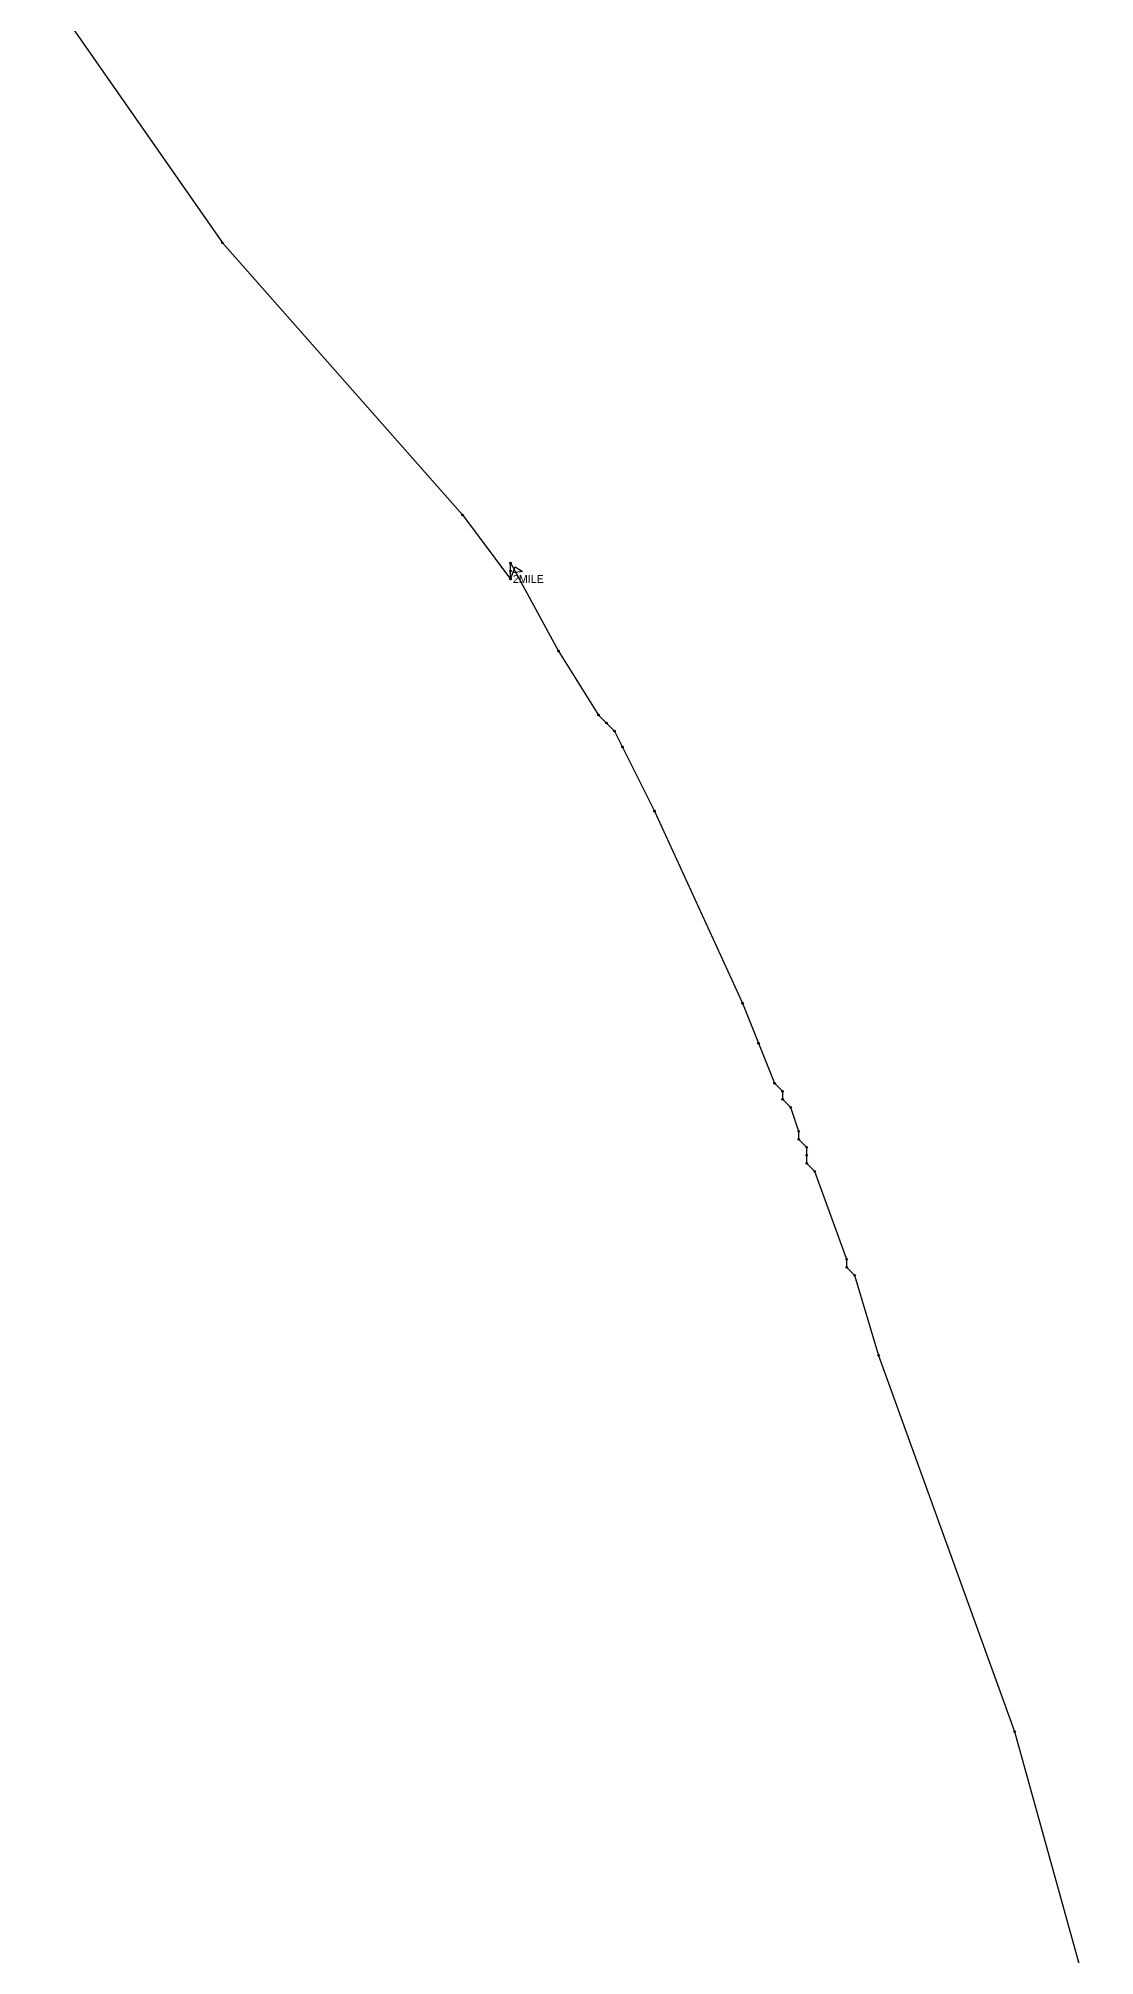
# Model space of a CAD drawing. Extents: x 488641 to 489299, y 4980265 to 4981230.
# Drawn here: x 488959 to 489091, y 4980751 to 4980990.5 of the extents above; entities that cross this region are included whole.
import ezdxf

# ---------------------------------------------------------------- set-up
doc = ezdxf.new("R2010")
doc.units = 0
for name, color, linetype in [('Tracks', 3, 'CONTINUOUS'), ('TrkAttribs', 3, 'CONTINUOUS'), ('Waypoints', 7, 'CONTINUOUS'), ('WptAttribs', 7, 'CONTINUOUS')]:
    doc.layers.add(name, color=color, linetype=linetype)

# ---------------------------------------------------------------- blocks, each defined once
blk = doc.blocks.new('WAYPOINT')
at = {"layer": 'WptAttribs'}
for p, q in [((0, 0), (0.6, 1.5)), ((1.5, 0.9375), (0.3, 0.75)), ((0.6, 1.5), (1.5, 0.9375))]:
    blk.add_line(p, q, dxfattribs=at)
at = {"layer": 'WptAttribs', "flags": 1}
for tag in ['Altitude', 'Type', 'Temperature', 'Symbol', 'Color', 'City', 'Categories', 'Country', 'Description', 'Position', 'Depth', 'Proximity', 'DisplayMode', 'Facility', 'Date Modified', 'Link', 'Name']:
    blk.add_attdef(tag, (0.3, -0.5), '', height=1, dxfattribs=at)
at = {"layer": 'WptAttribs'}
blk.add_attdef('Visible', (0.3, -0.5), '', height=1, dxfattribs=at)
blk = doc.blocks.new('TRACKPOINT')
at = {"layer": 'TrkAttribs'}
blk.add_circle((0, 0), 0.1, dxfattribs=at)
at = {"layer": 'TrkAttribs', "flags": 1}
for tag in ['Altitude', 'TrackName', 'Time', 'Position', 'Depth', 'LegLength', 'LegTime', 'LegSpeed', 'LegCourse']:
    blk.add_attdef(tag, (0, 0), '', height=1, dxfattribs=at)

msp = doc.modelspace()

# ---------------------------------------------------------------- linework, layer by layer
at = {"layer": 'Tracks'}
msp.add_polyline3d([(488959, 4980998, 922.98), (488982, 4980965, 921.4), (489012, 4980931, 919.82), (489018, 4980923, 935.59), (489018, 4980923, 924.55), (489018, 4980924, 910.36), (489018, 4980924, 910.36), (489018, 4980924, 915.09), (489018, 4980924, 927.71), (489018, 4980924, 916.67), (489018, 4980925, 904.05), (489018, 4980925, 918.24), (489018, 4980925, 921.4), (489018, 4980925, 905.63), (489018, 4980925, 921.4), (489018, 4980925, 924.55), (489018, 4980925, 904.05), (489018, 4980925, 924.55), (489018, 4980925, 911.94), (489018, 4980925, 930.86), (489018, 4980925, 927.71), (489018, 4980925, 922.98), (489024, 4980914, 918.24), (489029, 4980906, 904.05), (489030, 4980905, 932.44), (489031, 4980904, 929.28), (489032, 4980902, 910.36), (489036, 4980894, 924.55), (489047, 4980870, 908.78), (489049, 4980865, 915.09), (489051, 4980860, 930.86), (489052, 4980859, 921.4), (489052, 4980858, 905.63), (489053, 4980857, 929.28), (489054, 4980854, 911.94), (489054, 4980853, 911.94), (489055, 4980852, 927.71), (489055, 4980851, 929.28), (489055, 4980850, 918.24), (489056, 4980849, 922.98), (489060, 4980838, 919.82), (489060, 4980837, 930.86), (489061, 4980836, 919.82), (489064, 4980826, 919.82), (489081, 4980779, 921.4), (489091, 4980743, 921.4)], dxfattribs=at)
at = {"layer": 'Waypoints'}
msp.add_point((489018, 4980923, 922.93), dxfattribs=at)

# ---------------------------------------------------------------- block references
at = {"layer": 'TrkAttribs'}
for p in [(488982, 4980965, 921.4), (489012, 4980931, 919.82), (489018, 4980925, 904.05), (489018, 4980925, 918.24), (489018, 4980925, 921.4), (489018, 4980925, 905.63), (489018, 4980925, 921.4), (489018, 4980925, 924.55), (489018, 4980925, 904.05), (489018, 4980925, 924.55), (489018, 4980925, 911.94), (489018, 4980925, 930.86), (489018, 4980925, 927.71), (489018, 4980925, 922.98), (489018, 4980924, 910.36), (489018, 4980924, 910.36), (489018, 4980924, 915.09), (489018, 4980924, 927.71), (489018, 4980924, 916.67), (489018, 4980923, 935.59), (489018, 4980923, 924.55), (489024, 4980914, 918.24), (489029, 4980906, 904.05), (489030, 4980905, 932.44), (489031, 4980904, 929.28), (489032, 4980902, 910.36), (489036, 4980894, 924.55), (489047, 4980870, 908.78), (489049, 4980865, 915.09), (489051, 4980860, 930.86), (489052, 4980859, 921.4), (489052, 4980858, 905.63), (489053, 4980857, 929.28), (489054, 4980854, 911.94), (489054, 4980853, 911.94), (489055, 4980852, 927.71), (489055, 4980851, 929.28), (489055, 4980850, 918.24), (489056, 4980849, 922.98), (489060, 4980838, 919.82), (489060, 4980837, 930.86), (489061, 4980836, 919.82), (489064, 4980826, 919.82), (489081, 4980779, 921.4)]:
    msp.add_blockref('TRACKPOINT', p, dxfattribs=at)
at = {"layer": 'WptAttribs'}
ref = msp.add_blockref('WAYPOINT', (489018, 4980923, 922.93), dxfattribs=at)
ref.add_attrib('Visible', '2MILE', (489018.3, 4980922.5), dxfattribs={"height": 1})

doc.saveas('drawing.dxf')
